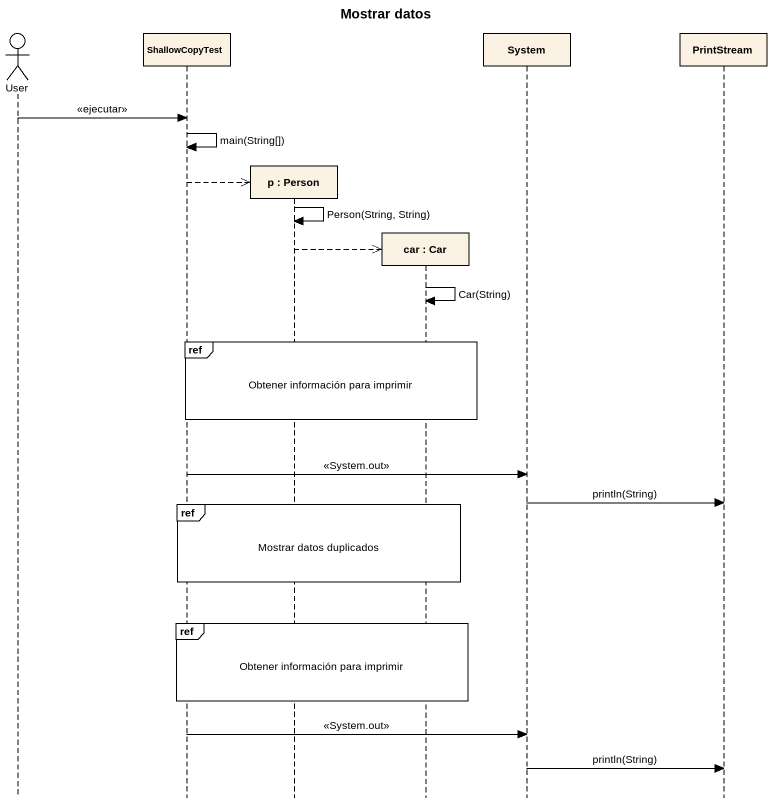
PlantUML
@startuml
title Mostrar datos
hide footbox
actor User
participant ShallowCopyTest
participant "p : Person" as p
participant "car : Car" as car
participant System
participant PrintStream

User -> ShallowCopyTest : <<ejecutar>>
ShallowCopyTest -> ShallowCopyTest : main(String[])
ShallowCopyTest -->> p **
p -> p : Person(String, String)
p -->> car **
car -> car : Car(String)
ref over ShallowCopyTest, p, car : Obtener información para imprimir
ShallowCopyTest -> System : <<System.out>>
System -> PrintStream : println(String)
ref over ShallowCopyTest, p, car : Mostrar datos duplicados
ref over ShallowCopyTest, p, car : Obtener información para imprimir
ShallowCopyTest -> System : <<System.out>>
System -> PrintStream : println(String)
@enduml
